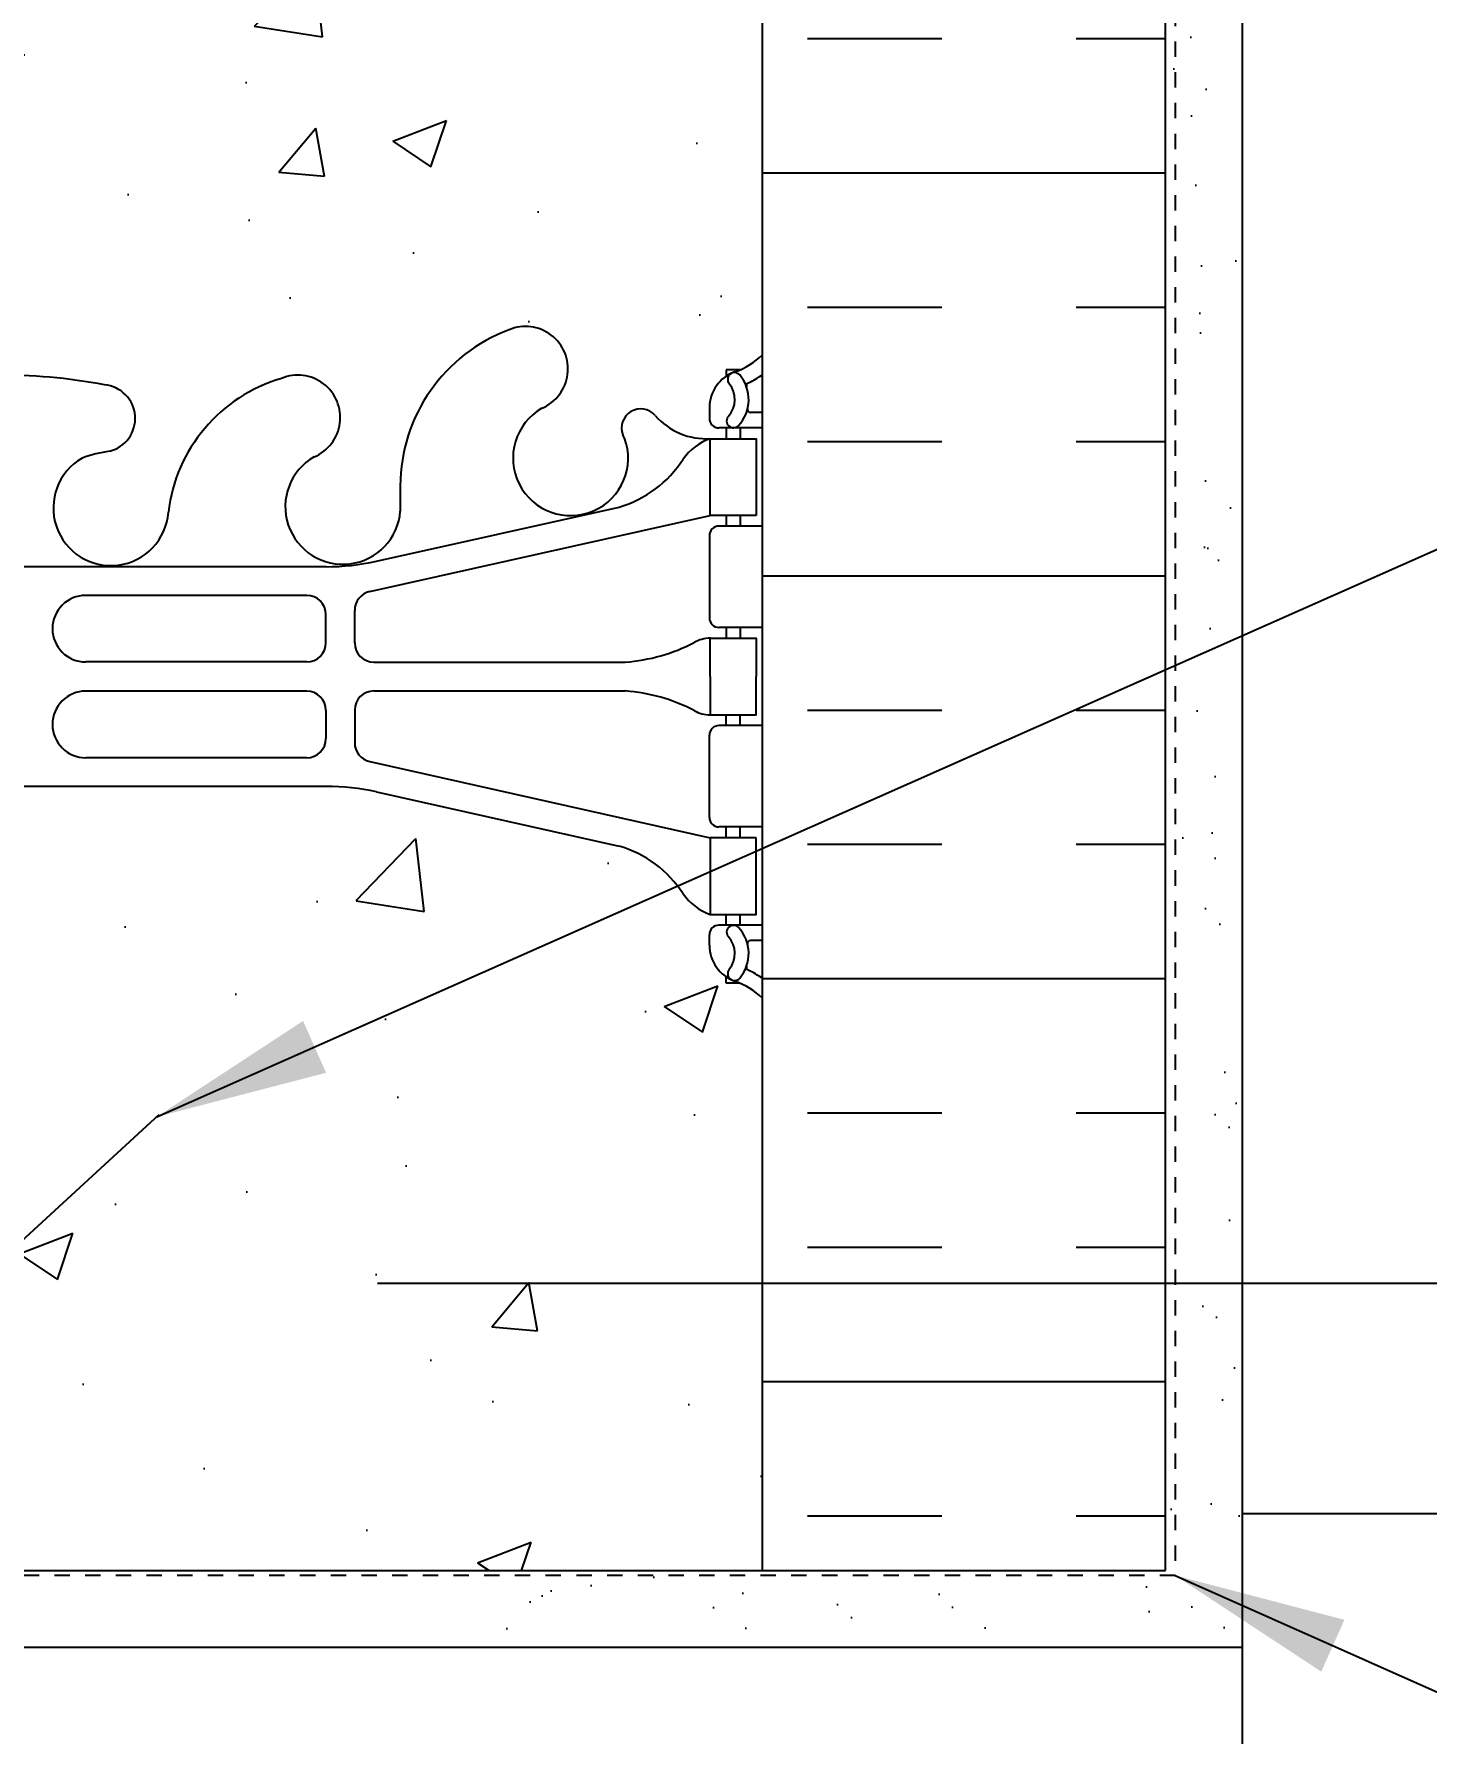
# Model space of a CAD drawing. Header units: inches. Extents: x 2782.4 to 2838.8, y 334.8 to 431.6.
# Drawn here: x 2810.71 to 2819.79, y 409.83 to 420.91 of the extents above; entities that cross this region are included whole.
import ezdxf

# ---------------------------------------------------------------- set-up
doc = ezdxf.new("R2010")
doc.units = ezdxf.units.IN
doc.header["$LTSCALE"] = 0.5
doc.header["$MEASUREMENT"] = 0
doc.linetypes.add('DASHED2', pattern=[0.375, 0.25, -0.125])
doc.layers.get('Defpoints').update_dxf_attribs({"linetype": 'CONTINUOUS'})
for name, color, linetype in [('HATCH', 12, 'CONTINUOUS'), ('line25', 2, 'CONTINUOUS'), ('LINE50', 5, 'CONTINUOUS'), ('LINE65', 3, 'CONTINUOUS'), ('LINE9', 9, 'CONTINUOUS'), ('TEXT', 4, 'CONTINUOUS'), ('Web_Edge', 9, 'CONTINUOUS')]:
    doc.layers.add(name, color=color, linetype=linetype)
doc.styles.add('DIM', font='romans.shx', dxfattribs={"width": 0.7})
doc.dimstyles.new('ext_12', dxfattribs={"dimscale": 12, "dimtxt": 0.09375, "dimasz": 0.09375, "dimexe": 0.09375, "dimexo": 0.0625, "dimgap": 0.0625, "dimtad": 1, "dimdec": 1, "dimzin": 3, "dimdsep": 46, "dimlunit": 4, "dimtxsty": 'DIM', "dimcen": 0.09, "dimdle": 0.09375, "dimclrt": 4, "dimadec": 0, "dimazin": 0, "dimtfac": 1, "dimtdec": 1, "dimtmove": 2, "dimatfit": 3, "dimfxl": 1, "dimfrac": 2, "dimtolj": 1, "dimtzin": 0, "dimarcsym": 0})
doc.dimstyles.new('ext_8', dxfattribs={"dimscale": 8, "dimtxt": 0.09375, "dimasz": 0.09375, "dimexe": 0.09375, "dimexo": 0.0625, "dimgap": 0.0625, "dimtad": 1, "dimdec": 1, "dimzin": 3, "dimdsep": 46, "dimlunit": 4, "dimtxsty": 'DIM', "dimcen": 0.09, "dimdle": 0.09375, "dimclrt": 4, "dimadec": 0, "dimazin": 0, "dimtfac": 1, "dimtdec": 1, "dimtmove": 2, "dimatfit": 3, "dimfxl": 1, "dimfrac": 2, "dimtolj": 1, "dimtzin": 0, "dimarcsym": 0})

# ---------------------------------------------------------------- blocks, each defined once
blk = doc.blocks.new('*D14')
at = {"layer": 'Defpoints', "color": 0, "transparency": 16777216}
for p in [(2812.451297554224, 412.7671301053418), (2824.173199379614, 412.7671301053418), (2818.083033801832, 411.2671301053418)]:
    blk.add_point(p, dxfattribs=at)
at = {"layer": 'TEXT', "color": 0, "lineweight": -2, "transparency": 16777216}
for p, q in [((2824.173199379614, 413.5171301053418), (2824.173199379614, 414.2671301053418)), ((2812.951297554224, 412.7671301053418), (2824.923199379614, 412.7671301053418)), ((2824.173199379614, 411.2671301053418), (2824.173199379614, 412.7671301053418)), ((2818.583033801832, 411.2671301053418), (2824.923199379614, 411.2671301053418)), ((2824.173199379614, 410.5171301053418), (2824.173199379614, 409.7671301053418))]:
    blk.add_line(p, q, dxfattribs=at)
at = {"layer": 'TEXT', "color": 0, "transparency": 16777216}
for points in [[(2824.048199379614, 413.5171301053418), (2824.298199379614, 413.5171301053418), (2824.173199379614, 412.7671301053418)], [(2824.048199379614, 410.5171301053418), (2824.298199379614, 410.5171301053418), (2824.173199379614, 411.2671301053418)]]:
    blk.add_solid(points, dxfattribs=at)
at = {"layer": 'TEXT', "color": 4, "transparency": 16777216, "insert": (2826.82596182273, 413.5171301053422), "char_height": 0.75, "attachment_point": 5, "rotation": 90, "style": 'DIM'}
blk.add_mtext('\\A1;1 1/2" \\P (38mm)MIN. \\PCOVER', dxfattribs=at)

msp = doc.modelspace()

# ---------------------------------------------------------------- hatches: boundary and pattern name
at = {"layer": 'HATCH'}
h = msp.add_hatch(dxfattribs=at)
h.set_pattern_fill('AR-SAND', color=256, scale=0.5)
h.set_pattern_definition([(37.50000000000001, (89.31999724219668, -130.4942218272213), (-0.03149667905480408, 0.9634118845065793), [0, -0.76, 0, -0.85, 0, -0.8125]), (7.499999999999999, (89.31999724219668, -130.4942218272213), (0.8848883526338636, 1.41107303261487), [0, -0.41, 0, -0.685, 0, -0.2625]), (327.5, (88.7049972421969, -130.4942218272213), (1.557070930875748, 0.002829526768482471), [0, -0.25, 0, -0.9, 0, -1.175]), (317.5, (88.7049972421969, -130.4942218272213), (1.503063302286147, 0.4388377824671247), [0, -0.125, 0, -0.59, 0, -0.675])])
h.paths.add_polyline_path([(2818.583033801832, 410.8940218614097), (2818.083033801832, 410.8940218614097), (2813.708000151511, 410.89402186141), (2813.708000151511, 410.3941662312664), (2818.583033801832, 410.3940218614097)])
h.paths.add_polyline_path([(2818.583033801832, 430.6238366370971), (2818.083033801831, 430.6238366370971), (2818.083033801832, 421.6238366370971), (2818.083033801832, 412.3940218614097), (2818.083033801832, 410.8940218614097), (2818.583033801832, 410.8940218614097)])
h = msp.add_hatch(dxfattribs=at)
h.set_pattern_fill('AR-CONC', color=256, scale=0.5)
h.set_pattern_definition([(49.99999999999999, (0, 0), (3.586300913003767, -0.3137606749129755), [0.375, -4.125]), (355, (0, 0), (-0.693756668065, 3.760960668500059), [0.3, -3.3]), (100.45144446, (0.298858405, -0.02614672), (2.89254423363556, 3.447199954843147), [0.3187009599999999, -3.505710559999999]), (46.18420000000001, (0, 1), (5.336206653357862, -0.8275964039653827), [0.5625, -6.1875]), (96.63563549, (0.444683725, 0.931033465), (4.673309728371142, 4.870593003872752), [0.47805171, -5.258568799999999]), (351.1841639899999, (0, 1), (4.673309725273866, 4.870593001349951), [0.45, -4.950000005]), (21, (0.5, 0.75), (2.984535260592308, -2.013094453326694), [0.375, -4.125]), (326.0000000000001, (0.5, 0.75), (1.216576659607909, 3.625750225234265), [0.3, -3.3]), (71.45144474, (0.74871127, 0.58224213), (4.201111883649856, 1.612655764031769), [0.31870095, -3.50571056]), (37.50000000000001, (0, 0), (0.06079927658645334, 1.664469269156557), [0, -3.26, 0, -3.35, 0, -3.3125]), (7.499999999999999, (0, 0), (1.315347687210743, 1.972058559411801), [0, -1.91, 0, -3.185, 0, -1.2625]), (327.5, (-1.115, 0), (2.669112180862045, -0.1127743586718988), [0, -1.25, 0, -3.9, 0, -5.175]), (317.5, (-1.615, 0), (2.915930846711931, 0.5005249116615886), [0, -1.625, 0, -2.59, 0, -3.675])])
h.paths.add_polyline_path([(2810.583033801833, 375.7160018858239), (2811.583033801833, 374.7160018858239), (2815.458033801832, 374.7160018858239), (2815.458033801832, 376.7160263200514, 0.08841040744987756), (2815.312039032738, 376.8133301255434), (2815.222039032737, 376.8133301255365), (2815.222039032734, 376.8550561854607, -0.2490694201798122), (2815.112039032718, 377.0621793372301), (2815.112039032715, 377.1296793372402, -0.4142135623889385), (2815.174539032715, 377.1921793372436), (2815.222039032712, 377.1921793372436), (2815.222039032708, 377.2621793372436), (2815.117039032722, 377.2621793372436, 0.2317403100530715), (2814.759369549335, 377.1111492980473, -0.8343746018085987), (2814.547870303833, 377.2366994187105), (2814.559580509797, 377.2580453103833, 2.155403933982657), (2814.020932655693, 377.0636275535043, -1), (2813.807343358292, 376.5525253498162, -0.3112229933493534), (2813.098368942312, 377.5685194937139), (2813.098878833383, 377.7335073165046, 1.661382059457345), (2812.537795749046, 377.3807669302261, -1), (2812.324206451663, 376.8696647265303, -0.3009499255518174), (2811.587966141018, 377.7419621289768, 1.661382059455755), (2811.02688305668, 377.3892217426985, 0.05561716192566324), (2811.206181266353, 377.3436511643362, -0.8432432356333894), (2811.171864790982, 376.9113298812869, -0.04754436165062414), (2810.458037915715, 376.8465742472102, -0.04754436165062895), (2809.744211040449, 376.9113298812869, -0.8432432356333027), (2809.709894565077, 377.3436511643362, 0.05561716192566866), (2809.88919277475, 377.3892217426985, 1.661382059455777), (2809.328109690412, 377.7419621289768, -0.3009499255518138), (2808.591869379767, 376.8696647265303, -1), (2808.378280082384, 377.3807669302261, 1.661382059457386), (2807.817196998047, 377.7335073165046), (2807.817706889118, 377.568519493714, -0.3112229933493718), (2807.108732473138, 376.5525253498163, -1), (2806.895143175737, 377.0636275535043, 2.15540393398286), (2806.356495321633, 377.2580453103833), (2806.368205527597, 377.2366994187105, -0.8343745963394156), (2806.156706282317, 377.1111492982399, 0.2317403101388827), (2805.799036798708, 377.2621793372436), (2805.694036798722, 377.2621793372436), (2805.694036798718, 377.1921793372436), (2805.741536798716, 377.1921793372436, -0.4142135623889385), (2805.804036798716, 377.1296793372402), (2805.804036798712, 377.0621793372301, -0.249069420179812), (2805.694036798696, 376.8550561854607), (2805.694036798693, 376.8133301255365), (2805.604036798693, 376.8133301255434, 0.08841615068737846), (2805.458033801832, 376.716018433088), (2805.458033801832, 374.7160018858239), (2809.583033801833, 374.7160018858239), (2810.583033801833, 373.7160018858239)])
h.paths.add_polyline_path([(2815.458033801832, 386.5237045117409, 0.08841040745022699), (2815.312039032738, 386.6210083172334), (2815.222039032737, 386.6210083172265), (2815.222039032734, 386.6627343771507, -0.2490694201798125), (2815.112039032718, 386.8698575289201), (2815.112039032715, 386.9373575289302, -0.4142135623888782), (2815.174539032715, 386.9998575289336), (2815.222039032712, 386.9998575289336), (2815.222039032708, 387.0698575289336), (2815.117039032723, 387.0698575289336, -0.1555286049754124), (2814.941346087676, 387.2039027118634, 0.1809141486814069), (2814.523624932847, 387.5152475628894), (2812.942829356861, 387.8682067755892, 0.05497433642746663), (2812.615958898256, 387.9042546919159), (2810.458037915715, 387.904254691916), (2808.300116933174, 387.9042546919159, 0.05497433642746683), (2807.973246474569, 387.8682067755892), (2806.392450898583, 387.5152475628894, 0.1809141486817674), (2805.974729743753, 387.2039027118626, -0.1555286049746917), (2805.799036798707, 387.0698575289336), (2805.694036798722, 387.0698575289336), (2805.694036798718, 386.9998575289336), (2805.741536798716, 386.9998575289336, -0.4142135623889448), (2805.804036798716, 386.9373575289302), (2805.804036798712, 386.8698575289201, -0.2490694201798122), (2805.694036798696, 386.6627343771507), (2805.694036798693, 386.6210083172265), (2805.604036798693, 386.6210083172334, 0.08841615068737828), (2805.458033801832, 386.523696624778), (2805.458033801832, 380.9083402413989, 0.08841615068737847), (2805.604036798693, 380.8110285489435), (2805.694036798693, 380.8110285489503), (2805.694036798696, 380.7693024890262, -0.2490694201798123), (2805.804036798712, 380.5621793372567), (2805.804036798716, 380.4946793372466, -0.4142135623889407), (2805.741536798716, 380.4321793372433), (2805.694036798718, 380.4321793372433), (2805.694036798722, 380.3621793372433), (2805.799036798707, 380.3621793372433, -0.1555286049748595), (2805.974729743753, 380.2281341543141, 0.1809141486816828), (2806.392450898583, 379.9167893032875), (2807.973246474569, 379.5638300905877, 0.05497433642746679), (2808.300116933174, 379.5277821742609), (2810.458037915715, 379.5277821742609), (2812.615958898256, 379.5277821742609, 0.05497433642746765), (2812.942829356861, 379.5638300905877), (2814.523624932847, 379.9167893032875, 0.1809141486816102), (2814.941346087677, 380.228134154314, -0.1555286049750081), (2815.117039032723, 380.3621793372433), (2815.222039032708, 380.3621793372433), (2815.222039032712, 380.4321793372433), (2815.174539032715, 380.4321793372433, -0.4142135623888741), (2815.112039032715, 380.4946793372466), (2815.112039032718, 380.5621793372567, -0.2490694201798145), (2815.222039032734, 380.7693024890262), (2815.222039032737, 380.8110285489503), (2815.312039032738, 380.8110285489435, 0.08841040745002618), (2815.458033801832, 380.9083323544357)])
h.paths.add_polyline_path([(2815.458033801833, 392.5707459990596), (2805.506581758937, 392.5707459990599, -0.1719862339620886), (2805.520533801833, 392.53138426814), (2805.520533801837, 391.0707459990592, 0.4142135623722708), (2805.583033801837, 391.0082459990593), (2807.562521834058, 391.0082459990593, -0.0157613250384974), (2807.547050641078, 391.0082459990593), (2805.583033801837, 391.0082459990593, -0.4142135623722708), (2805.520533801837, 391.0707459990592), (2805.520533801833, 392.53138426814, 0.1719862339621032), (2805.506581758937, 392.5707459990599), (2805.458033801832, 392.5707459990599), (2805.458033801832, 390.7160184330889, 0.08841615068737951), (2805.604036798693, 390.6187067406335), (2805.694036798693, 390.6187067406403), (2805.694036798696, 390.5769806807162, -0.2490694201798123), (2805.804036798712, 390.3698575289467), (2805.804036798716, 390.3023575289366, -0.4142135623889448), (2805.741536798716, 390.2398575289333), (2805.694036798718, 390.2398575289333), (2805.694036798722, 390.1698575289333), (2805.799036798708, 390.1698575289333, 0.2317403100530764), (2806.156706282095, 390.3208875681296, -0.8343746018085946), (2806.368205527597, 390.1953374474664), (2806.356495321633, 390.1739915557936, 2.155403933983012), (2806.895143175737, 390.3684093126726, -1), (2807.108732473139, 390.8795115163604, -0.3112229933492043), (2807.817706889118, 389.8635173724629), (2807.817196998047, 389.6985295496722, 1.661382059458021), (2808.378280082384, 390.0512699359509, -1), (2808.591869379767, 390.5623721396466, -0.3009499255518169), (2809.328109690412, 389.6900747372002, 1.661382059456582), (2809.88919277475, 390.0428151234785, 0.05561716192560868), (2809.709894565077, 390.0883857018407, -0.8432432356330947), (2809.744211040449, 390.52070698489, -0.04754436165062186), (2810.458037915715, 390.5854626189667, -0.04754436165063729), (2811.171864790982, 390.52070698489, -0.8432432356335136), (2811.206181266352, 390.0883857018406, 0.0556171619255332), (2811.02688305668, 390.0428151234784, 1.661382059455881), (2811.587966141018, 389.6900747372001, -0.3009499255518212), (2812.324206451663, 390.5623721396466, -1), (2812.537795749046, 390.0512699359509, 1.661382059457806), (2813.098878833383, 389.6985295496722), (2813.098368942312, 389.8635173724629, -0.3112229933493516), (2813.807343358292, 390.8795115163606, -1), (2814.020932655693, 390.3684093126725, 2.155403933982318), (2814.559580509797, 390.1739915557936), (2814.547870303833, 390.1953374474664, -0.8343745963394112), (2814.759369549113, 390.320887567937, 0.2317403101388873), (2815.117039032722, 390.1698575289333), (2815.222039032708, 390.1698575289333), (2815.222039032712, 390.2398575289333), (2815.174539032715, 390.2398575289333, -0.4142135623889198), (2815.112039032715, 390.3023575289366), (2815.112039032718, 390.3698575289467, -0.2490694201798163), (2815.222039032734, 390.5769806807162), (2815.222039032737, 390.6187067406403), (2815.312039032738, 390.6187067406335, 0.08841040745037532), (2815.458033801833, 390.7160105461261)])
h.paths.add_polyline_path([(2815.458033801832, 414.6238445240607, 0.08841040744991167), (2815.312039032738, 414.7211483295528), (2815.222039032737, 414.7211483295459), (2815.222039032734, 414.76287438947, -0.2490694201798163), (2815.112039032718, 414.9699975412395), (2815.112039032715, 415.0374975412496, -0.4142135623889365), (2815.174539032715, 415.0999975412529), (2815.222039032712, 415.0999975412529), (2815.222039032708, 415.1699975412529), (2815.117039032723, 415.1699975412529, -0.1555286049726226), (2814.941346087679, 415.3040427241794, 0.1809141486827837), (2814.523624932847, 415.6153875752087), (2812.942829356861, 415.9683467879085, 0.05497433642746811), (2812.615958898256, 416.0043947042353), (2810.458037915715, 416.0043947042353), (2808.300116933174, 416.0043947042353, 0.05497433642746673), (2807.973246474569, 415.9683467879085), (2806.392450898583, 415.6153875752087, 0.1809141486822629), (2805.974729743753, 415.3040427241808, -0.1555286049737342), (2805.799036798707, 415.1699975412529), (2805.694036798722, 415.1699975412529), (2805.694036798718, 415.0999975412529), (2805.741536798716, 415.0999975412529, -0.4142135623889198), (2805.804036798716, 415.0374975412496), (2805.804036798712, 414.9699975412395, -0.2490694201798159), (2805.694036798696, 414.76287438947), (2805.694036798693, 414.7211483295459), (2805.604036798693, 414.7211483295528, 0.08841615068747358), (2805.458033801832, 414.6238366370972), (2805.458033801831, 410.8940218614105), (2815.458033801832, 410.8940218614099)])
h.paths.add_polyline_path([(2815.458033801832, 424.4315227157508, 0.08841040744982501), (2815.312039032738, 424.5288265212428), (2815.222039032737, 424.5288265212359), (2815.222039032734, 424.57055258116, -0.2490694201798163), (2815.112039032718, 424.7776757329295), (2815.112039032715, 424.8451757329396, -0.4142135623888784), (2815.174539032715, 424.9076757329429), (2815.222039032712, 424.9076757329429), (2815.222039032708, 424.9776757329429), (2815.117039032722, 424.9776757329429, 0.2317403100530875), (2814.759369549335, 424.8266456937466, -0.9404473787279078), (2814.561396399218, 424.9785390887738, 2.135542787684273), (2814.020932655701, 424.7791239492004, -1), (2813.807343358271, 424.2680217455232, -0.3112229933439121), (2813.098368942312, 425.2840158894134), (2813.098878833383, 425.449003712204, 1.661382059458118), (2812.537795749046, 425.0962633259253, -1), (2812.324206451663, 424.5851611222296, -0.3070940775281284), (2811.585525372714, 425.4805940329075, 1.604515841829864), (2811.02688305668, 425.1047181383979, 0.05561716192639065), (2811.206181266355, 425.0591475600351, -0.8432432356526439), (2811.171864790974, 424.6268262769848, -0.0475443616500908), (2810.458037915716, 424.5620706429095, -0.04754436165071113), (2809.744211040448, 424.6268262769863, -0.8432432356336019), (2809.70989456508, 425.059147560036, 0.05561716192407571), (2809.889192774748, 425.1047181383966, 1.604515841847148), (2809.330550458716, 425.4805940329034, -0.3070940775263575), (2808.591869379769, 424.5851611222307, -1), (2808.378280082385, 425.0962633259262, 1.661382059453489), (2807.817196998047, 425.449003712204), (2807.817646805353, 425.3034574724747, -0.3161137694332802), (2807.108732473137, 424.2680217455152, -1), (2806.89514317574, 424.7791239492057, 2.13554278474772), (2806.354679431952, 424.9785390895081, -0.9404473777810433), (2806.156706281919, 424.8266456943976, 0.2317403097763054), (2805.799036798708, 424.9776757329429), (2805.694036798722, 424.9776757329429), (2805.694036798718, 424.9076757329429), (2805.741536798716, 424.9076757329429, -0.4142135623888784), (2805.804036798716, 424.8451757329396), (2805.804036798712, 424.7776757329295, -0.2490694201798375), (2805.694036798696, 424.57055258116), (2805.694036798693, 424.5288265212359), (2805.604036798693, 424.5288265212428, 0.08841615068737828), (2805.458033801832, 424.4315148287873), (2805.458033801832, 421.6238366370977), (2805.458033801832, 418.8161584454082, 0.08841615068737434), (2805.604036798693, 418.7188467529528), (2805.694036798693, 418.7188467529597), (2805.694036798696, 418.6771206930356, -0.249069420179816), (2805.804036798712, 418.4699975412661), (2805.804036798716, 418.402497541256, -0.4142135623888784), (2805.741536798716, 418.3399975412526), (2805.694036798718, 418.3399975412526), (2805.694036798722, 418.2699975412526), (2805.799036798708, 418.2699975412526, 0.2317403100530885), (2806.156706282095, 418.4210275804489, -0.9404473786150903), (2806.354679432214, 418.2691341854274, 2.135542787663976), (2806.895143175738, 418.4685493249913, -1), (2807.10873247314, 418.9796515286794, -0.3112229933489694), (2807.817706889118, 417.9636573847823), (2807.817196998047, 417.7986695619916, 1.661382059452189), (2808.378280082385, 418.1514099482695, -1), (2808.591869379764, 418.6625121519666, -0.3070940775290848), (2809.330550458717, 417.7670792412871, 1.604515841837637), (2809.889192774747, 418.1429551357988, 0.05561716192500763), (2809.709894565076, 418.1885257141602, -0.8432432356280508), (2809.744211040447, 418.6208469972091, -0.04754436165067091), (2810.458037915715, 418.685602631286, -0.04754436165064487), (2811.171864790982, 418.6208469972094, -0.8432432356313643), (2811.206181266356, 418.1885257141604, 0.05561716192597119), (2811.026883056682, 418.1429551357986, 1.604515841821451), (2811.585525372713, 417.7670792412828, -0.3070940775296364), (2812.324206451663, 418.662512151966, -1), (2812.537795749048, 418.1514099482712, 1.661382059462455), (2813.098878833383, 417.7986695619916), (2813.098429026078, 417.9442158017208, -0.3161137694321035), (2813.807343358289, 418.9796515286786, -1), (2814.020932655695, 418.4685493249929, 2.135542784758998), (2814.56139639948, 418.2691341846854, -0.9404473777905551), (2814.759369549512, 418.421027579798, 0.2317403097763154), (2815.117039032722, 418.2699975412526), (2815.222039032708, 418.2699975412526), (2815.222039032712, 418.3399975412526), (2815.174539032715, 418.3399975412526, -0.4142135623888326), (2815.112039032715, 418.402497541256), (2815.112039032718, 418.4699975412661, -0.2490694201798373), (2815.222039032734, 418.6771206930355), (2815.222039032737, 418.7188467529597), (2815.312039032738, 418.7188467529528, 0.08841040745012292), (2815.458033801832, 418.8161505584451), (2815.458033801832, 421.6238366370971)])
h = msp.add_hatch(dxfattribs=at)
h.set_pattern_fill('INSUL', color=256, scale=7)
h.set_pattern_definition([(0, (0, 0), (0, 2.625), []), (0, (0, 0.875), (0, 2.625), [0.875, -0.875]), (0, (0, 1.75), (0, 2.625), [0.875, -0.875])])
h.paths.add_polyline_path([(2805.458033801832, 421.6238366370977), (2804.770533801832, 421.6238366370977), (2804.770533801832, 421.1238366370977), (2803.270533801832, 421.1238366370977), (2803.270533801832, 421.6238366370977), (2802.833033801832, 421.6238366370977), (2802.833033801832, 410.8940218614107), (2805.458033801831, 410.8940218614105)])
h.paths.add_polyline_path([(2818.083033801832, 421.6238366370971), (2817.645533801832, 421.6238366370971), (2817.645533801832, 421.1238366370977), (2816.145533801832, 421.1238366370977), (2816.145533801832, 421.6238366370971), (2815.708033801832, 421.6238366370971), (2815.458033801832, 421.6238366370971), (2815.458033801832, 410.8940218614099), (2818.083033801832, 410.8940218614097)])

# ---------------------------------------------------------------- linework, layer by layer
at = {"layer": 'HATCH', "color": 4, "linetype": 'DASHED2', "ltscale": 0.5}
for p, q in [((2818.145533801832, 421.6573068142241), (2818.145533801832, 410.8627718614098)), ((2818.145533801832, 410.8627718614098), (2808.428685027396, 410.8627718614098))]:
    msp.add_line(p, q, dxfattribs=at)
at = {"layer": 'HATCH'}
msp.add_line((2818.583033801832, 410.3940218614097), (2818.583033801832, 404.570711120366), dxfattribs=at)
at = {"layer": 'line25'}
msp.add_line((2815.458033801832, 410.8940218614099), (2815.458033801832, 421.6238366370971), dxfattribs=at)
at = {"layer": 'LINE50'}
msp.add_lwpolyline([(2818.083033801832, 410.8940218614097), (2818.083033801832, 421.6238366370971), (2817.645533801832, 421.6238366370971), (2817.645533801832, 422.1238366370971), (2816.145533801832, 422.1238366370971), (2816.145533801832, 421.6238366370971), (2815.708033801832, 421.6238366370971), (2815.458033801832, 421.6238366370971)], dxfattribs=at)
at = {"layer": 'LINE65'}
msp.add_line((2811.525353740327, 413.8631701939148), (2810.345601787673, 412.7788864897369), dxfattribs=at)
at = {"layer": 'LINE9'}
for p, q in [((2818.583033801832, 430.6238366370971), (2818.583033801832, 410.3940218614097)), ((2802.833033801832, 410.8940218614107), (2818.083033801832, 410.8940218614097)), ((2818.583033801832, 410.3940218614104), (2809.580500151511, 410.3941700070679))]:
    msp.add_line(p, q, dxfattribs=at)
at = {"layer": 'Web_Edge'}
for p, q in [((2815.312039032738, 418.7188467529528), (2815.222039032737, 418.7188467529597)), ((2815.222039032737, 418.7188467529597), (2815.222039032734, 418.6771206930355)), ((2815.112039032718, 418.4699975412717), (2815.112039032715, 418.4024975412555)), ((2815.458042029597, 418.4399975412526), (2815.380163496329, 418.4399975412527)), ((2814.559580509799, 418.2741315681105), (2814.547870303833, 418.2954774597856)), ((2815.458033801832, 418.3399975412526), (2815.174539032715, 418.3399975412526)), ((2815.222039032712, 418.3399975412526), (2815.222039032708, 418.2699975412526)), ((2815.312039032738, 418.3399975412526), (2815.312039032738, 418.2699975412526)), ((2813.098368942312, 417.9636573847823), (2813.098878833383, 417.7986695619916)), ((2812.899475741292, 417.2733676917988), (2815.117039032722, 417.7699975412526)), ((2812.942829356861, 417.471648294597), (2814.523624932847, 417.8246075072968)), ((2815.222039032674, 417.7699975412526), (2815.22203903267, 417.6999975412527)), ((2815.312039032738, 417.7699975412526), (2815.312039032738, 417.6999975412527)), ((2815.112039032715, 417.6374975412527), (2815.112039032715, 417.1024975412527)), ((2815.458042029597, 417.6999975412526), (2815.174539032715, 417.6999975412527)), ((2812.615958898255, 417.4356003782703), (2810.458037915715, 417.4356003782702)), ((2812.489293279047, 417.2489668632187), (2811.049793499047, 417.2489668632188)), ((2812.614293279048, 416.9399685632185), (2812.614293279047, 417.1239668632187)), ((2812.801793189047, 416.9391013282702), (2812.801793189046, 417.1513891811989)), ((2815.458042029597, 417.0399975412527), (2815.174539032715, 417.0399975412527)), ((2815.222039032627, 417.0399975412527), (2815.222039032622, 416.9699975412528)), ((2815.312039032738, 417.0399975412528), (2815.312039032738, 416.9699975412528)), ((2812.489293279048, 416.8149685632188), (2811.049793499047, 416.8149685632188)), ((2812.926793189047, 416.8141013282702), (2814.564314932846, 416.8141013282702)), ((2812.489293279048, 416.6250265192868), (2811.049793499047, 416.6250265192867)), ((2812.926793189047, 416.6258937542354), (2814.564314932846, 416.6258937542354)), ((2812.614293279048, 416.500026519287), (2812.614293279047, 416.3160282192869)), ((2812.801793189047, 416.5008937542354), (2812.801793189046, 416.2886059013067)), ((2815.458033801832, 416.3999975412528), (2815.174539032715, 416.3999975412528)), ((2815.222039032627, 416.3999975412528), (2815.222039032622, 416.4699975412528)), ((2815.312039032738, 416.3999975412528), (2815.312039032738, 416.4699975412528)), ((2815.112039032715, 415.8024975412528), (2815.112039032715, 416.3374975412528)), ((2812.489293279047, 416.1910282192869), (2811.049793499047, 416.1910282192868)), ((2812.899475741292, 416.1666273907068), (2815.117039032722, 415.6699975412529)), ((2812.615958898255, 416.0043947042353), (2810.458037915715, 416.0043947042353)), ((2812.942829356861, 415.9683467879086), (2814.523624932847, 415.6153875752087)), ((2815.458033801832, 415.739997541253), (2815.174539032715, 415.7399975412528)), ((2815.222039032674, 415.6699975412529), (2815.22203903267, 415.7399975412528)), ((2815.312039032738, 415.6699975412529), (2815.312039032738, 415.7399975412529)), ((2815.458042029597, 415.0999975412529), (2815.174539032715, 415.0999975412529)), ((2815.222039032712, 415.099997541253), (2815.222039032708, 415.1699975412529)), ((2815.312039032738, 415.099997541253), (2815.312039032738, 415.1699975412529)), ((2815.112039032718, 414.9699975412339), (2815.112039032715, 415.0374975412501)), ((2815.458033801833, 414.999997541253), (2815.380163496329, 414.9999975412529)), ((2815.222039032737, 414.7211483295459), (2815.222039032734, 414.76287438947)), ((2815.312039032738, 414.7211483295528), (2815.222039032737, 414.7211483295459))]:
    msp.add_line(p, q, dxfattribs=at)
for points in [[(2815.417039032723, 417.7699975412526), (2815.117039032722, 417.7699975412526), (2815.117039032722, 418.2699975412526), (2815.417039032723, 418.2699975412526)], [(2815.417039032723, 415.6699975412529), (2815.117039032722, 415.6699975412529), (2815.117039032722, 415.1699975412529), (2815.417039032723, 415.1699975412529)]]:
    msp.add_lwpolyline(points, close=True, dxfattribs=at)
for points in [[(2815.117039032637, 416.7199975412528), (2815.117039032637, 416.9699975412528), (2815.417039032638, 416.9699975412528), (2815.417039032638, 416.7199975412528)], [(2815.117039032637, 416.7199975412528), (2815.117039032637, 416.4699975412528), (2815.417039032638, 416.4699975412528), (2815.417039032638, 416.7199975412528)]]:
    msp.add_lwpolyline(points, dxfattribs=at)
for centre, radius, start, end in [((2814.189936333251, 417.9573099643197), 1.091585845779813, 110.5174596621927, 179.6668311024421), ((2813.91413800701, 418.7241004268433), 0.2769683423152065, 292.6800200708872, 112.6800200729195), ((2815.112039032708, 419.1771043224356), 0.5, 289.4712206353016, 313.7878051267292), ((2810.475219921989, 414.9082313548398), 3.777410353861612, 79.37245177985083, 90.26061765748882), ((2811.151988851635, 418.4017466844868), 0.22, 284.2603964304298, 84.8165347186672), ((2812.615076888456, 417.67015929733), 1.034103379311961, 106.3364891505251, 173.3331449315552), ((2812.431001100362, 418.4069610501209), 0.2769683423152065, 292.6800200708872, 112.6800200729195), ((2815.362039032718, 418.4699975412526), 0.25, 109.4712206353016, 179.999999995639), ((2815.276097995318, 418.6554536409246), 0.04500919725254051, 40.81210079798517, 218.5519993539986), ((2815.118331624263, 418.5245569475857), 0.16, 317.5391321572474, 39.99992280104347), ((2815.118331624263, 418.5245569475857), 0.25, 317.5391321572082, 39.88548800373462), ((2815.374121243267, 418.6140867137246), 0.02103171283708721, 116.0042723403082, 196.5359959553768), ((2815.112039032708, 419.1771043224356), 0.6, 294.9252292854749, 305.2158222147255), ((2814.208044420594, 418.143565960132), 0.375, 119.9315291313768, 20.37572774753258), ((2814.665049000234, 418.3389993291119), 0.125, 41.01267807848709, 200.3757277476058), ((2815.09238461721, 418.71064255775), 0.4413341939712527, 221.0126780785263, 273.2024024553114), ((2815.174539032715, 418.4024975412526), 0.0625, 179.9999999973945, 270), ((2815.269568033734, 418.3861642149357), 0.04500000000006049, 137.5391321572867, 317.5391321569801), ((2815.379959500505, 418.459580000459), 0.01958352171754351, 164.5099000626936, 270.5968441877272), ((2811.320738987007, 417.3622852236338), 0.8341443637323576, 97.89369836661153, 110.627094494502), ((2815.23944768388, 417.9273936787324), 0.3638149041640656, 109.6612587265429, 145.0224862518246), ((2811.21399482158, 417.8179717709373), 0.375, 119.9315291313768, 355.7551574014007), ((2812.724907513946, 417.8264265834094), 0.375, 119.9315291313768, 355.7551574014007), ((2814.316328788562, 418.5386237300669), 0.7434990637615071, 286.1892885425029, 327.2080834721897), ((2815.174539032715, 417.6374975412527), 0.0625, 89.99999999997395, 180), ((2812.615958898255, 418.9356003782703), 1.5, 270, 282.5865204707835), ((2811.049793499047, 417.0319677132188), 0.2169991499999639, 90, 270), ((2812.489293279047, 417.1239668632187), 0.125, 0, 90), ((2812.926793189046, 417.1513891811989), 0.125, 102.6232700965969, 180), ((2815.174539032715, 417.1024975412527), 0.0625, 180, 269.9999999999739), ((2815.121161787724, 416.7513138818633), 0.218722518258797, 91.08004634494158, 119.5062534114404), ((2812.489293279048, 416.9399685632188), 0.125, 270, 359.9999999998958), ((2812.926793189047, 416.9391013282702), 0.125, 180, 270), ((2814.475564113223, 417.9809523441999), 1.170221347164698, 274.3495487562789, 297.3634518219287), ((2811.049793499047, 416.4080273692868), 0.2169991499999639, 90, 270), ((2812.489293279048, 416.5000265192868), 0.125, 1.042204158021965e-10, 90), ((2812.926793189047, 416.5008937542354), 0.125, 90, 180), ((2814.475564113223, 415.4590427383056), 1.170221347164698, 62.63654817807128, 85.65045124372111), ((2815.121161787724, 416.6886812006422), 0.218722518258797, 240.4937465885596, 268.9199536550584), ((2815.174539032715, 416.3374975412528), 0.0625, 90.00000000002606, 180), ((2812.489293279047, 416.3160282192869), 0.125, 270, 0), ((2812.926793189046, 416.2886059013067), 0.125, 180, 257.3767299034032), ((2812.615958898255, 414.5043947042353), 1.5, 77.41347952921645, 90), ((2815.174539032715, 415.8024975412528), 0.0625, 180, 270.000000000026), ((2814.316328788562, 414.9013713524387), 0.7434990637615071, 32.79191652781027, 73.81071145749713), ((2815.23944768388, 415.5126014037732), 0.3638149041640656, 214.9775137481754, 250.3387412734571), ((2815.174539032715, 415.0374975412529), 0.0625, 90, 180.0000000026055), ((2815.269568033734, 415.0538308675698), 0.04500000000006049, 42.46086784301984, 222.4608678427133), ((2815.118331624263, 414.9154381349198), 0.25, 320.1145119962654, 42.46086784279177), ((2815.362039032718, 414.969997541253), 0.25, 180.000000004361, 250.5287793646984), ((2815.118331624263, 414.9154381349198), 0.16, 320.0000771989565, 42.46086784275256), ((2815.379959500505, 414.9804150820466), 0.01958352171754351, 89.40315581227276, 195.4900999373064), ((2815.276097995318, 414.784541441581), 0.04500919725254051, 141.4480006460014, 319.1878992020149), ((2815.112039032708, 414.26289076007), 0.5, 46.21219487327085, 70.52877936469841), ((2815.374121243267, 414.8259083687809), 0.02103171283708721, 163.4640040446232, 243.9957276596917), ((2815.112039032708, 414.26289076007), 0.6, 54.78321604785479, 65.07477071452507)]:
    msp.add_arc(centre, radius, start, end, dxfattribs=at)
for points in [[(2812.614293189047, 416.9449684332188), (2812.614293369047, 417.1189667232188)], [(2812.614293189047, 416.4950266492867), (2812.614293369047, 416.3210283592867)]]:
    msp.add_open_spline(points, degree=1, dxfattribs=at)

# ---------------------------------------------------------------- dimensions: what is measured, and where the dimension line sits
at = {"layer": 'TEXT'}
dim = msp.add_linear_dim(base=(2824.173199379614, 412.7671301053418), p1=(2818.083033801832, 411.2671301053418), p2=(2812.451297554224, 412.7671301053418), angle=90, text='<> \\P (38mm)MIN. \\PCOVER', dimstyle='ext_8', dxfattribs=at)
dim.commit()
dim.dimension.update_dxf_attribs({"geometry": '*D14', "text_midpoint": (2826.82596182273, 413.5171301053422), "dimtype": 160})

# ---------------------------------------------------------------- leaders
for points in [[(2811.512120252931, 413.8510075908345), (2826.933469583915, 420.6897797640438), (2835.397027275555, 420.6897797640438)], [(2818.145533801832, 410.8627718614098), (2825.021127790789, 407.7976176273272), (2826.969748054136, 407.7976176273272)]]:
    msp.add_leader(points, dimstyle='ext_12', override={"dimgap": 0.0625, "dimtad": 0}, dxfattribs=at)

doc.saveas('drawing.dxf')
